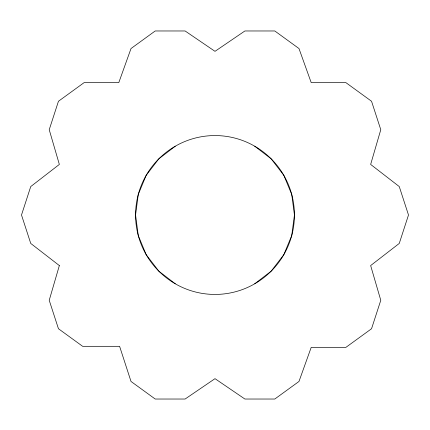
<?xml version="1.0" encoding="UTF-8"?>
<svg xmlns="http://www.w3.org/2000/svg" width="430" height="430" viewBox="0 0 430 430"><rect width="100%" height="100%" fill="white"/><g stroke="black" fill="none" stroke-linecap="round" stroke-linejoin="round"><path stroke-width="0.64" d="M254.716 283.795L271.169 271.169L283.795 254.716L291.728 235.559L294.437 215A79.437 79.437 0 0 0 175.284 146.205L158.831 158.831L146.205 175.284L138.272 194.441L135.563 215L138.272 235.559L146.205 254.716L158.831 271.169L175.284 283.795A79.437 79.437 0 0 0 294.437 215L291.728 194.441L283.795 175.284L271.169 158.831L254.716 146.205M175.284 283.795A79.437 79.437 0 0 1 175.284 146.205M59.351 265.573L49.219 300.301L58.453 328.735L82.641 346.311L119.599 346.311L131.016 381.458L155.203 399.029L185.104 399.029L215 378.663L244.896 399.029L274.797 399.029L298.984 381.458L311.196 347.402L345.849 347.402L371.547 328.735L380.781 300.301L370.649 265.573L399.26 243.434L408.5 215L399.26 186.566L370.649 164.427L380.781 129.699L371.547 101.265L345.849 82.598L311.196 82.598L298.984 48.542L274.797 30.971L244.896 30.971L215 51.337L185.104 30.971L155.203 30.971L131.016 48.542L118.804 82.598L84.151 82.598L58.453 101.265L49.219 129.699L59.351 164.427L30.74 186.566L21.5 215L30.74 243.434L59.351 265.573"/></g></svg>
